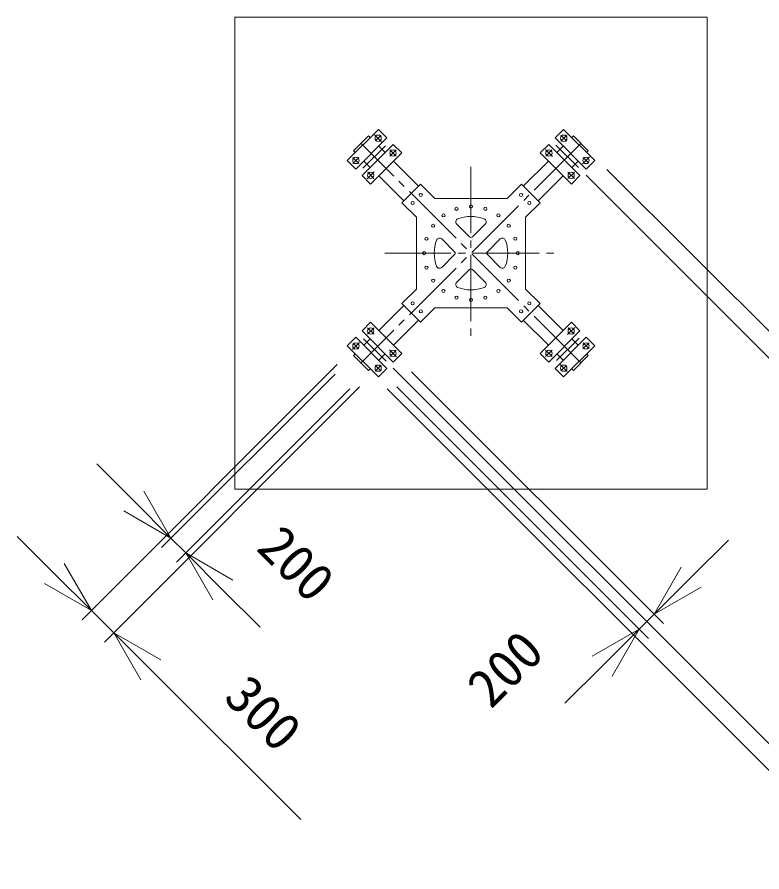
# Model space of a CAD drawing. Units: millimetres, scale not verified. Extents: x -21826 to 21577, y -29973 to 32685.
# Drawn here: x -19611 to -12519, y -29973 to -21826 of the extents above; entities that cross this region are included whole.
import ezdxf
from ezdxf.enums import TextEntityAlignment as Align

# ---------------------------------------------------------------- set-up
doc = ezdxf.new("R2010")
doc.units = ezdxf.units.MM
doc.header["$LTSCALE"] = 70
doc.linetypes.add('CHAIN2', pattern=[12, 9, -1, 1, -1])
for name, color, linetype, lineweight in [('0-2_05 寸法', 3, 'Continuous', 18), ('0-4_10 当社外形線', 7, 'Continuous', 18), ('0-5_12 当社中心線', 7, 'CHAIN2', 18), ('0-7_20 躯体__土木__外形線', 7, 'Continuous', 18)]:
    doc.layers.add(name, color=color, linetype=linetype, lineweight=lineweight)
doc.styles.add('ＭＳ ゴシック', font='')
doc.styles.get('ＭＳ ゴシック').set_extended_font_data('MS Gothic')

msp = doc.modelspace()

# ---------------------------------------------------------------- linework, layer by layer
at = {"layer": '0-2_05 寸法', "color": 7}
for p, q in [((-13994.98, -23276.93), (-9391.93, -27879.98)), ((-14193.21, -23333.74), (-10387.94, -27139)), ((-16561.5, -25136.7), (-18991.32, -27570.81)), ((-16031.21, -25171.74), (-12225.94, -28977)), ((-16582.99, -25228.55), (-18234.27, -26879.83)), ((-15854.29, -25207.02), (-13456.74, -27605.42)), ((-16349.19, -25348.64), (-18779, -27782.75)), ((-16441.57, -25369.97), (-18092.85, -27021.25)), ((-16088.01, -25369.97), (-11484.97, -29973.02)), ((-15995.99, -25348.67), (-13598.44, -27747.07)), ((-18499.43, -26437.89), (-18852.99, -26084.33)), ((-18145.88, -26791.44), (-18499.43, -26437.89)), ((-19256.87, -27129.11), (-19610.74, -26775.87)), ((-18145.88, -26791.44), (-18004.46, -26932.86)), ((-13191.49, -27163.53), (-12837.88, -26810.03)), ((-18004.46, -26932.86), (-17650.9, -27286.42)), ((-18903.01, -27482.35), (-19256.87, -27129.11)), ((-13545.11, -27517.02), (-13191.49, -27163.53)), ((-17650.9, -27286.42), (-17297.35, -27639.97)), ((-18903.01, -27482.35), (-18690.69, -27694.28)), ((-13545.11, -27517.02), (-13686.81, -27658.67)), ((-18690.69, -27694.28), (-18336.83, -28047.52)), ((-13686.81, -27658.67), (-14040.42, -28012.16)), ((-14040.42, -28012.16), (-14394.04, -28365.65)), ((-18336.83, -28047.52), (-16909.57, -29472.26))]:
    msp.add_line(p, q, dxfattribs=at)
for points in [[(-18404.7, -26343.15), (-18145.88, -26791.44), (-18594.17, -26532.62)], [(-17745.64, -27381.15), (-18004.46, -26932.86), (-17556.17, -27191.68)], [(-19162.22, -27034.29), (-18903.01, -27482.35), (-19351.52, -27223.92)], [(-13096.77, -27258.28), (-13545.11, -27517.02), (-13286.21, -27068.77)], [(-18431.48, -28142.34), (-18690.69, -27694.28), (-18242.18, -27952.71)], [(-14135.14, -27917.41), (-13686.81, -27658.67), (-13945.71, -28106.91)]]:
    msp.add_lwpolyline(points, dxfattribs=at)
at = {"layer": '0-4_10 当社外形線'}
for p, q in [((-14313.17, -22958.74), (-14329.08, -22974.65)), ((-16106.78, -23116.17), (-16167.18, -23055.77)), ((-15947.98, -23119.97), (-16029.28, -23038.67)), ((-14410.78, -23055.77), (-14471.18, -23116.17)), ((-16406.21, -23100.16), (-16390.3, -23116.07)), ((-16309.18, -23197.77), (-16248.78, -23258.17)), ((-16025.77, -23197.75), (-15787.49, -23436.03)), ((-14790.47, -23436.03), (-14552.19, -23197.75)), ((-14329.18, -23258.17), (-14268.78, -23197.77)), ((-16167.19, -23339.18), (-15928.91, -23577.46)), ((-14649.05, -23577.46), (-14410.77, -23339.18)), ((-14332.98, -23416.97), (-14251.68, -23335.67)), ((-15946.59, -23595.13), (-15769.81, -23418.36)), ((-15769.81, -23418.36), (-15632.21, -23555.97)), ((-14808.15, -23418.36), (-14945.76, -23555.97)), ((-14631.37, -23595.13), (-14808.15, -23418.36)), ((-15946.59, -23595.13), (-15808.98, -23732.74)), ((-15632.21, -23555.97), (-14945.76, -23555.97)), ((-14631.37, -23595.13), (-14768.98, -23732.74)), ((-15808.98, -23732.74), (-15808.98, -24419.19)), ((-14768.98, -23732.74), (-14768.98, -24419.19)), ((-15303.18, -23919.87), (-15424.68, -23798.37)), ((-15153.38, -23798.37), (-15274.88, -23919.87)), ((-15566.58, -23940.37), (-15445.08, -24061.87)), ((-15132.88, -24061.77), (-15011.38, -23940.27)), ((-15445.08, -24090.17), (-15566.58, -24211.67)), ((-15011.38, -24211.57), (-15132.88, -24090.07)), ((-15424.58, -24353.57), (-15303.08, -24232.07)), ((-15274.78, -24232.07), (-15153.28, -24353.57)), ((-15946.59, -24556.8), (-15808.98, -24419.19)), ((-14631.37, -24556.8), (-14768.98, -24419.19)), ((-16167.19, -24812.75), (-15928.91, -24574.48)), ((-15769.81, -24733.57), (-15946.59, -24556.8)), ((-15769.81, -24733.57), (-15632.21, -24595.97)), ((-15632.21, -24595.97), (-14945.76, -24595.97)), ((-14808.15, -24733.57), (-14945.76, -24595.97)), ((-14631.37, -24556.8), (-14808.15, -24733.57)), ((-14649.05, -24574.48), (-14410.77, -24812.75)), ((-16244.98, -24734.97), (-16326.28, -24816.27)), ((-16025.77, -24954.18), (-15787.49, -24715.9)), ((-14790.47, -24715.9), (-14552.19, -24954.18)), ((-16248.78, -24893.77), (-16309.18, -24954.17)), ((-14268.78, -24954.17), (-14329.18, -24893.77)), ((-16167.18, -25096.17), (-16106.78, -25035.77)), ((-14629.98, -25031.97), (-14548.68, -25113.27)), ((-14471.18, -25035.77), (-14410.78, -25096.17)), ((-14171.75, -25051.77), (-14187.66, -25035.86)), ((-16264.79, -25193.19), (-16248.88, -25177.28))]:
    msp.add_line(p, q, dxfattribs=at)
for points in [[(-16089.68, -22978.27), (-16170.98, -22896.97), (-16467.98, -23193.97), (-16386.68, -23275.27)], [(-14191.28, -23275.27), (-14109.98, -23193.97), (-14406.98, -22896.97), (-14488.28, -22978.27)], [(-16386.68, -24876.67), (-16467.98, -24957.97), (-16170.98, -25254.97), (-16089.68, -25173.67)], [(-14488.28, -25173.67), (-14406.98, -25254.97), (-14109.98, -24957.97), (-14191.28, -24876.67)]]:
    msp.add_lwpolyline(points, close=True, dxfattribs=at)
for points in [[(-16406.21, -23100.16), (-16264.79, -22958.74), (-16248.88, -22974.65)], [(-14313.17, -22958.74), (-14171.75, -23100.16), (-14187.66, -23116.07)], [(-15947.98, -23119.97), (-16244.98, -23416.97), (-16326.28, -23335.67), (-16029.28, -23038.67)], [(-14332.98, -23416.97), (-14629.98, -23119.97), (-14548.68, -23038.67), (-14251.68, -23335.67)], [(-16244.98, -24734.97), (-15947.98, -25031.97), (-16029.28, -25113.27), (-16326.28, -24816.27)], [(-14629.98, -25031.97), (-14332.98, -24734.97), (-14251.68, -24816.27), (-14548.68, -25113.27)], [(-16264.79, -25193.19), (-16406.21, -25051.77), (-16390.3, -25035.86)], [(-14171.75, -25051.77), (-14313.17, -25193.19), (-14329.08, -25177.28)]]:
    msp.add_lwpolyline(points, dxfattribs=at)
for centre, radius in [((-16172.78, -22980.07), 30), ((-14405.18, -22980.07), 30), ((-14405.18, -22980.07), 30), ((-14405.18, -22980.07), 30), ((-14405.18, -22980.07), 30), ((-14405.18, -22980.07), 30), ((-16031.08, -23121.77), 30), ((-14546.88, -23121.77), 30), ((-16384.88, -23192.17), 30), ((-16384.88, -23192.17), 30), ((-16384.88, -23192.17), 30), ((-16384.88, -23192.17), 30), ((-16384.88, -23192.17), 30), ((-14193.08, -23192.17), 30), ((-16243.18, -23333.87), 30), ((-14334.78, -23333.87), 30), ((-15766.28, -23520.87), 15), ((-14811.68, -23520.87), 15), ((-15844.08, -23598.67), 15), ((-15288.98, -23630.97), 15), ((-14733.88, -23598.67), 15), ((-15550.55, -23715.95), 15), ((-15426.49, -23652.75), 15), ((-15151.47, -23652.75), 15), ((-15027.42, -23715.95), 15), ((-15648.99, -23814.4), 15), ((-14928.97, -23814.4), 15), ((-15712.2, -23938.45), 15), ((-14865.76, -23938.45), 15), ((-15733.98, -24075.97), 15), ((-14843.98, -24075.97), 15), ((-15712.2, -24213.48), 15), ((-14865.76, -24213.48), 15), ((-15648.99, -24337.53), 15), ((-14928.97, -24337.53), 15), ((-15550.55, -24435.98), 15), ((-15027.42, -24435.98), 15), ((-15426.49, -24499.19), 15), ((-15288.98, -24520.97), 15), ((-15151.47, -24499.19), 15), ((-15844.08, -24553.27), 15), ((-14733.88, -24553.27), 15), ((-15766.28, -24631.07), 15), ((-14811.68, -24631.07), 15), ((-16243.18, -24818.07), 30), ((-14334.78, -24818.07), 30), ((-16384.88, -24959.77), 30), ((-14193.08, -24959.77), 30), ((-14193.08, -24959.77), 30), ((-14193.08, -24959.77), 30), ((-14193.08, -24959.77), 30), ((-14193.08, -24959.77), 30), ((-16031.08, -25030.17), 30), ((-14546.88, -25030.17), 30), ((-16172.78, -25171.87), 30), ((-16172.78, -25171.87), 30), ((-16172.78, -25171.87), 30), ((-16172.78, -25171.87), 30), ((-16172.78, -25171.87), 30), ((-14405.18, -25171.87), 30)]:
    msp.add_circle(centre, radius, dxfattribs=at)
for centre, radius, start, end in [((-15403.48, -23777.17), 30, 110.955, 225), ((-15288.98, -24075.97), 350, 69.045, 110.955), ((-15174.58, -23777.17), 30, 315, 69.045), ((-15288.98, -24075.97), 350, 159.045, 200.955), ((-15587.78, -23961.57), 30, 45, 159.045), ((-15288.98, -23905.67), 20, 225, 315), ((-14990.18, -23961.47), 30, 20.955, 135), ((-15288.98, -24075.97), 350, 339.045, 20.955), ((-15459.28, -24075.97), 20, 315, 45), ((-15118.68, -24075.97), 20, 135, 225), ((-15587.78, -24190.47), 30, 200.955, 315), ((-15288.98, -24246.27), 20, 45, 135), ((-14990.18, -24190.37), 30, 225, 339.045), ((-15403.38, -24374.77), 30, 135, 249.045), ((-15174.48, -24374.77), 30, 290.955, 45), ((-15288.98, -24075.97), 350, 249.045, 290.955)]:
    msp.add_arc(centre, radius, start, end, dxfattribs=at)
at = {"layer": '0-5_12 当社中心線'}
for p, q in [((-16139.48, -23013.37), (-16206.08, -22946.77)), ((-16146.28, -22953.57), (-16199.28, -23006.57)), ((-14375.78, -23009.47), (-14434.68, -22950.57)), ((-14433.48, -23008.37), (-14376.98, -22951.77)), ((-14242.46, -23029.45), (-16335.5, -25122.48)), ((-14242.46, -25122.48), (-16335.5, -23029.45)), ((-16104.28, -23053.27), (-16318.08, -23267.07)), ((-14266.28, -23260.67), (-14480.08, -23046.87)), ((-15999.88, -23152.97), (-16062.28, -23090.57)), ((-16000.18, -23090.87), (-16061.98, -23152.67)), ((-14513.08, -23155.57), (-14580.78, -23087.87)), ((-14576.28, -23151.07), (-14517.58, -23092.37)), ((-16355.48, -23162.77), (-16414.38, -23221.67)), ((-16356.58, -23220.47), (-16413.18, -23163.97)), ((-14226.38, -23225.47), (-14159.78, -23158.87)), ((-14166.58, -23218.67), (-14219.58, -23165.67)), ((-16209.38, -23300.07), (-16277.08, -23367.77)), ((-15288.98, -23254.5), (-15288.98, -24897.44)), ((-16213.88, -23363.27), (-16272.58, -23304.57)), ((-14365.98, -23365.07), (-14303.58, -23302.67)), ((-14303.88, -23364.77), (-14365.68, -23302.97)), ((-16110.45, -24075.97), (-14467.51, -24075.97)), ((-16211.98, -24786.87), (-16274.38, -24849.27)), ((-16274.08, -24787.17), (-16212.28, -24848.97)), ((-14368.58, -24851.87), (-14300.88, -24784.17)), ((-14364.08, -24788.67), (-14305.38, -24847.37)), ((-16351.58, -24926.47), (-16418.18, -24993.07)), ((-16311.68, -24891.27), (-16097.88, -25105.07)), ((-14473.68, -25098.67), (-14259.88, -24884.87)), ((-16411.38, -24933.27), (-16358.38, -24986.27)), ((-16064.88, -24996.37), (-15997.18, -25064.07)), ((-16001.68, -25000.87), (-16060.38, -25059.57)), ((-14578.08, -24998.97), (-14515.68, -25061.37)), ((-14577.78, -25061.07), (-14515.98, -24999.27)), ((-14222.48, -24989.17), (-14163.58, -24930.27)), ((-14221.38, -24931.47), (-14164.78, -24987.97)), ((-16202.18, -25142.47), (-16143.28, -25201.37)), ((-16144.48, -25143.57), (-16200.98, -25200.17)), ((-14438.48, -25138.57), (-14371.88, -25205.17)), ((-14431.68, -25198.37), (-14378.68, -25145.37))]:
    msp.add_line(p, q, dxfattribs=at)
at = {"layer": '0-7_20 躯体__土木__外形線'}
for p, q in [((-17538.98, -21825.97), (-13038.98, -21825.97)), ((-17538.98, -21825.97), (-17538.98, -26325.97)), ((-13038.98, -21825.97), (-13038.98, -26325.97)), ((-13038.98, -26325.97), (-17538.98, -26325.97))]:
    msp.add_line(p, q, dxfattribs=at)

# ---------------------------------------------------------------- texts
at = {"layer": '0-2_05 寸法', "color": 7, "style": 'ＭＳ ゴシック'}
for s, rotation, p in [('200', 315, (-17421.69, -26975.67)), ('200', 44.99, (-15022.3, -28506.36)), ('300', 315.051, (-17735.48, -28400.55))]:
    msp.add_text(s, height=366.6, rotation=rotation, dxfattribs=at).set_placement(p, align=Align.BOTTOM_LEFT)

doc.saveas('drawing.dxf')
